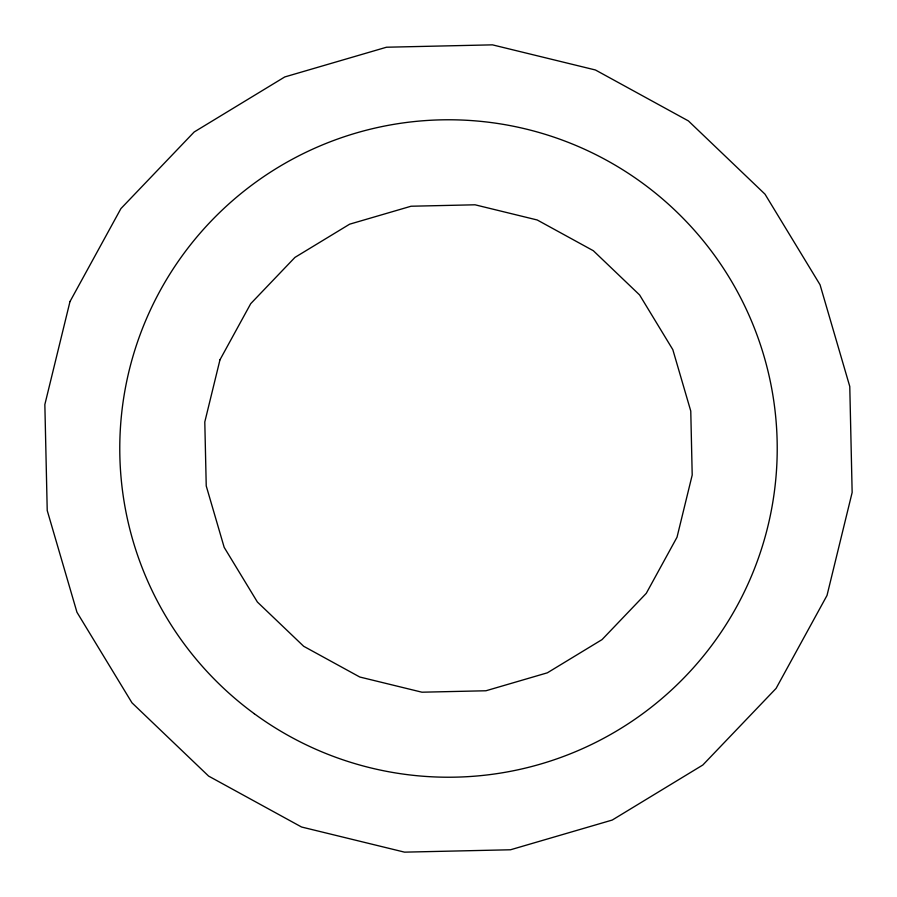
<?xml version="1.0" encoding="UTF-8"?>
<svg xmlns="http://www.w3.org/2000/svg" width="897" height="897" viewBox="0 0 897 897"><rect width="100%" height="100%" fill="white"/><g stroke="black" fill="none" stroke-linecap="round" stroke-linejoin="round"><path stroke-width="1.35" d="M69.988 301.56L44.85 404.536L47.227 510.505L76.951 612.247L131.994 702.833L208.597 776.084L301.56 827.012L404.536 852.15L510.505 849.773L612.247 820.049L702.833 765.006L776.084 688.403L827.012 595.44L852.15 492.464L849.773 386.495L820.049 284.753L765.006 194.167L688.403 120.916L595.44 69.988L492.464 44.85L386.495 47.227L284.753 76.951L194.167 131.994L120.916 208.597L69.988 301.56M219.978 359.787L204.796 421.96L206.232 485.939L224.183 547.361L257.405 602.055L303.668 646.277L359.787 677.022L421.96 692.204L485.939 690.768L547.361 672.817L602.055 639.595L646.277 593.332L677.022 537.213L692.204 475.04L690.768 411.061L672.817 349.639L639.595 294.945L593.332 250.723L537.213 219.978L475.04 204.796L411.061 206.232L349.639 224.183L294.945 257.405L250.723 303.668L219.978 359.787M254.277 713.709A328.717 328.717 0 0 0 775.288 484.088A328.717 328.717 0 0 0 315.935 147.691A328.717 328.717 0 0 0 254.277 713.709"/></g></svg>
